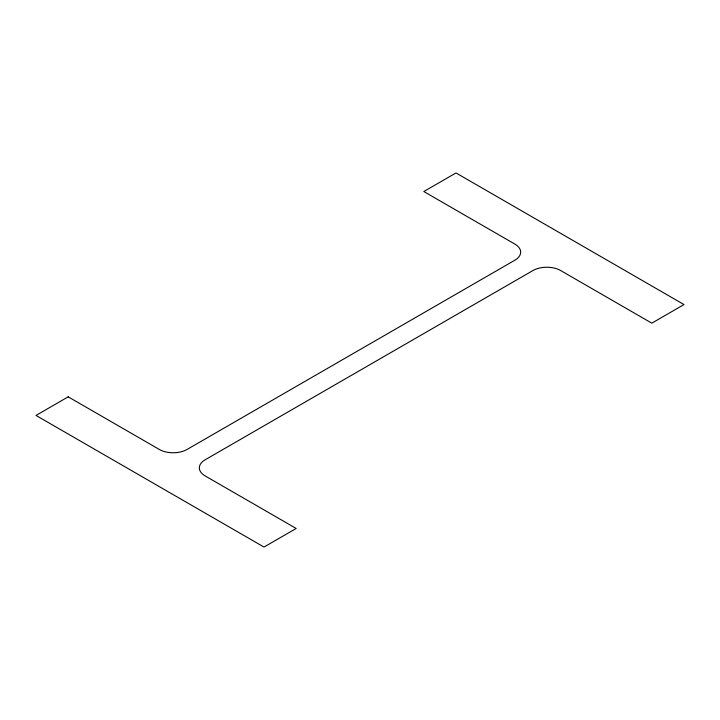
<?xml version="1.0" encoding="UTF-8"?>
<svg xmlns="http://www.w3.org/2000/svg" width="720" height="720" viewBox="0 0 720 720"><rect width="100%" height="100%" fill="white"/><g stroke="black" fill="none" stroke-linecap="round" stroke-linejoin="round"><path stroke-width="1.08" d="M68.202 396.837L36 415.431L263.988 547.056L296.19 528.471L205.083 475.875A19.647 11.349 0 0 1 205.083 459.828L532.908 270.558A19.647 11.349 0 0 1 560.7 270.558L651.798 323.163L684 304.569L456.012 172.944L423.81 191.529L514.917 244.125A19.647 11.349 0 0 1 514.917 260.172L187.092 449.442A19.647 11.349 0 0 1 159.3 449.442L68.202 396.837"/></g></svg>
